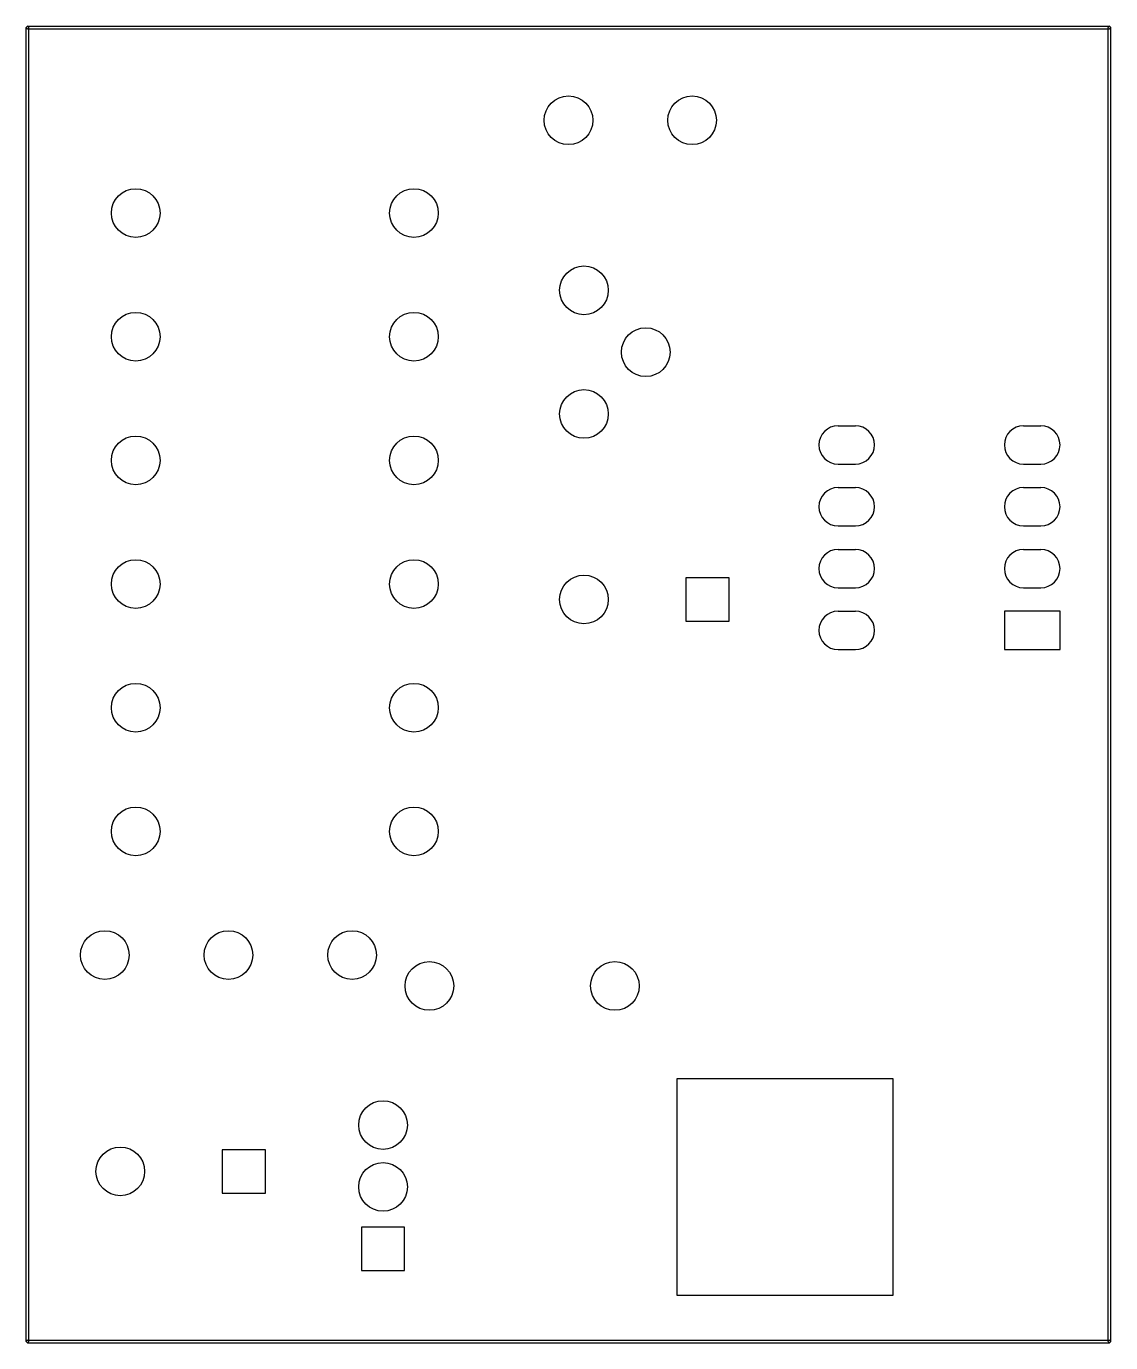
# Model space of a CAD drawing. Extents: x 50.1 to 94.7, y -225.5 to -171.4.
import ezdxf

# ---------------------------------------------------------------- set-up
doc = ezdxf.new("R2010")
doc.units = 0
doc.header["$MEASUREMENT"] = 0
doc.layers.add('BLACK', color=250, linetype='CONTINUOUS')

msp = doc.modelspace()

# ---------------------------------------------------------------- linework, layer by layer
at = {"layer": 'BLACK'}
for p, q in [((50.165, -171.4), (94.615, -171.4)), ((50.115, -225.425), (50.115, -171.45)), ((50.165, -171.5), (94.615, -171.5)), ((50.215, -225.425), (50.215, -171.45)), ((94.565, -225.425), (94.565, -171.45)), ((94.665, -225.425), (94.665, -171.45)), ((83.4644, -187.808), (84.1756, -187.808)), ((91.0844, -187.808), (91.7956, -187.808)), ((83.4644, -189.382), (84.1756, -189.382)), ((91.0844, -189.382), (91.7956, -189.382)), ((83.4644, -190.348), (84.1756, -190.348)), ((91.0844, -190.348), (91.7956, -190.348)), ((83.4644, -191.922), (84.1756, -191.922)), ((91.0844, -191.922), (91.7956, -191.922)), ((83.4644, -192.888), (84.1756, -192.888)), ((91.0844, -192.888), (91.7956, -192.888)), ((78.994, -194.056), (77.216, -194.056)), ((77.216, -194.056), (77.216, -195.834)), ((78.994, -195.834), (78.994, -194.056)), ((83.4644, -194.462), (84.1756, -194.462)), ((91.0844, -194.462), (91.7956, -194.462)), ((83.4644, -195.428), (84.1756, -195.428)), ((92.583, -195.428), (90.297, -195.428)), ((90.297, -195.428), (90.297, -197.002)), ((92.583, -197.002), (92.583, -195.428)), ((77.216, -195.834), (78.994, -195.834)), ((83.4644, -197.002), (84.1756, -197.002)), ((90.297, -197.002), (92.583, -197.002)), ((76.835, -214.63), (76.835, -223.52)), ((85.725, -214.63), (76.835, -214.63)), ((85.725, -223.52), (85.725, -214.63)), ((59.944, -217.551), (58.166, -217.551)), ((58.166, -217.551), (58.166, -219.329)), ((59.944, -219.329), (59.944, -217.551)), ((58.166, -219.329), (59.944, -219.329)), ((63.881, -220.726), (63.881, -222.504)), ((65.659, -220.726), (63.881, -220.726)), ((65.659, -222.504), (65.659, -220.726)), ((63.881, -222.504), (65.659, -222.504)), ((76.835, -223.52), (85.725, -223.52)), ((50.165, -225.375), (94.615, -225.375)), ((50.165, -225.475), (94.615, -225.475))]:
    msp.add_line(p, q, dxfattribs=at)
for centre in [(72.39, -175.26), (77.47, -175.26), (54.61, -179.07), (66.04, -179.07), (73.025, -182.245), (54.61, -184.15), (66.04, -184.15), (75.565, -184.785), (73.025, -187.325), (54.61, -189.23), (66.04, -189.23), (54.61, -194.31), (66.04, -194.31), (73.025, -194.945), (54.61, -199.39), (66.04, -199.39), (54.61, -204.47), (66.04, -204.47), (53.34, -209.55), (58.42, -209.55), (63.5, -209.55), (66.675, -210.82), (74.295, -210.82), (64.77, -216.535), (53.975, -218.44), (64.77, -219.075)]:
    msp.add_circle(centre, 1, dxfattribs=at)
for centre, radius, start, end in [((50.165, -171.45), 0.05, 90, 270), ((50.165, -171.45), 0.05, 360, 540), ((94.615, -171.45), 0.05, 360, 540), ((94.615, -171.45), 0.05, 270, 450), ((83.4644, -188.595), 0.7874, 90, 270), ((84.1756, -188.595), 0.7874, 270, 450), ((91.0844, -188.595), 0.7874, 90, 270), ((91.7956, -188.595), 0.7874, 270, 450), ((83.4644, -191.135), 0.7874, 90, 270), ((84.1756, -191.135), 0.7874, 270, 450), ((91.0844, -191.135), 0.7874, 90, 270), ((91.7956, -191.135), 0.7874, 270, 450), ((83.4644, -193.675), 0.7874, 90, 270), ((84.1756, -193.675), 0.7874, 270, 450), ((91.0844, -193.675), 0.7874, 90, 270), ((91.7956, -193.675), 0.7874, 270, 450), ((83.4644, -196.215), 0.7874, 90, 270), ((84.1756, -196.215), 0.7874, 270, 450), ((50.165, -225.425), 0.05, 90, 270), ((50.165, -225.425), 0.05, 180, 360), ((94.615, -225.425), 0.05, 180, 360), ((94.615, -225.425), 0.05, 270, 450)]:
    msp.add_arc(centre, radius, start, end, dxfattribs=at)

doc.saveas('drawing.dxf')
